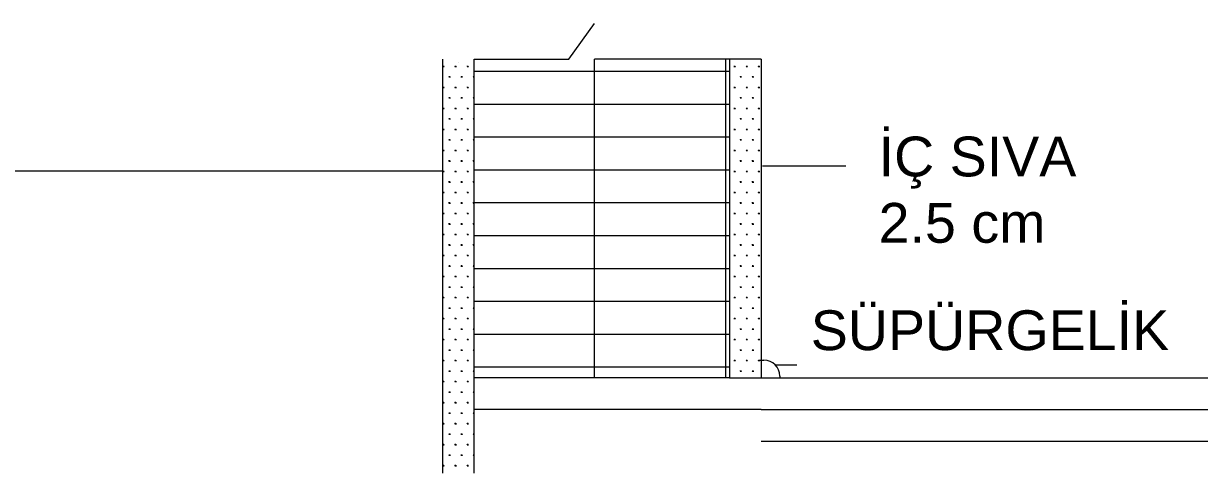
# Model space of a CAD drawing. Header units: millimetres. Extents: x 2100 to 32787, y 24082 to 35493.
# Drawn here: x 4611.4 to 4685.2, y 24214.6 to 24242.6 of the extents above; entities that cross this region are included whole.
import ezdxf

# ---------------------------------------------------------------- set-up
doc = ezdxf.new("R2010")
doc.units = ezdxf.units.MM
doc.layers.add('TARAMA', color=130, linetype='Continuous')
doc.layers.add('YAZI', color=20, linetype='Continuous')
doc.styles.add('Annotative', font='arial.ttf')

msp = doc.modelspace()

# ---------------------------------------------------------------- linework, layer by layer
at = {"lineweight": 5}
for p, q in [((4645.603, 24240.332), (4647.218, 24242.574)), ((4637.698, 24214.332), (4637.698, 24240.332)), ((4639.662, 24214.332), (4639.662, 24240.332)), ((4639.662, 24240.332), (4645.054, 24240.332)), ((4645.054, 24240.332), (4645.603, 24240.332)), ((4649.153, 24240.332), (4647.218, 24240.332)), ((4650.041, 24240.332), (4649.153, 24240.332)), ((4657.698, 24240.332), (4650.041, 24240.332)), ((4655.698, 24240.332), (4655.698, 24220.332)), ((4657.698, 24240.332), (4657.698, 24220.332)), ((4657.782, 24233.636), (4663.004, 24233.636)), ((4637.698, 24233.312), (4554.834, 24233.312)), ((4655.698, 24220.332), (4657.698, 24220.332))]:
    msp.add_line(p, q, dxfattribs=at)
at = {"layer": 'TARAMA', "color": 4, "linetype": 'Continuous', "lineweight": 5, "ltscale": 0.2, "transparency": 33554687}
for p, q in [((4647.218, 24220.332), (4647.218, 24240.332)), ((4655.473, 24220.332), (4655.473, 24240.332)), ((4637.698, 24239.879), (4637.788, 24239.879)), ((4637.717, 24239.879), (4637.702, 24239.905)), ((4637.729, 24239.879), (4637.729, 24239.917)), ((4637.741, 24239.879), (4637.741, 24239.927)), ((4637.753, 24239.879), (4637.753, 24239.917)), ((4637.764, 24239.879), (4637.78, 24239.906)), ((4638.455, 24239.879), (4638.55, 24239.879)), ((4638.479, 24239.879), (4638.464, 24239.905)), ((4638.491, 24239.879), (4638.491, 24239.917)), ((4638.503, 24239.879), (4638.503, 24239.927)), ((4638.515, 24239.879), (4638.515, 24239.917)), ((4638.526, 24239.879), (4638.542, 24239.906)), ((4638.699, 24240.135), (4638.699, 24240.135)), ((4639.217, 24239.879), (4639.312, 24239.879)), ((4639.241, 24239.879), (4639.226, 24239.905)), ((4639.253, 24239.879), (4639.253, 24239.917)), ((4639.265, 24239.879), (4639.265, 24239.927)), ((4639.277, 24239.879), (4639.277, 24239.917)), ((4639.288, 24239.879), (4639.304, 24239.906)), ((4639.662, 24239.579), (4655.698, 24239.579)), ((4655.981, 24239.879), (4656.076, 24239.879)), ((4656.005, 24239.879), (4655.99, 24239.905)), ((4656.017, 24239.879), (4656.017, 24239.917)), ((4656.029, 24239.879), (4656.029, 24239.927)), ((4656.041, 24239.879), (4656.041, 24239.917)), ((4656.052, 24239.879), (4656.068, 24239.906)), ((4656.743, 24239.879), (4656.838, 24239.879)), ((4656.767, 24239.879), (4656.752, 24239.905)), ((4656.779, 24239.879), (4656.779, 24239.917)), ((4656.791, 24239.879), (4656.791, 24239.927)), ((4656.803, 24239.879), (4656.803, 24239.917)), ((4656.814, 24239.879), (4656.83, 24239.906)), ((4657.505, 24239.879), (4657.6, 24239.879)), ((4657.529, 24239.879), (4657.514, 24239.905)), ((4657.541, 24239.879), (4657.541, 24239.917)), ((4657.553, 24239.879), (4657.553, 24239.927)), ((4657.565, 24239.879), (4657.565, 24239.917)), ((4657.576, 24239.879), (4657.592, 24239.906)), ((4638.074, 24239.219), (4638.169, 24239.219)), ((4638.098, 24239.219), (4638.083, 24239.246)), ((4638.11, 24239.219), (4638.11, 24239.257)), ((4638.122, 24239.219), (4638.122, 24239.267)), ((4638.134, 24239.219), (4638.134, 24239.257)), ((4638.145, 24239.219), (4638.161, 24239.246)), ((4638.836, 24239.219), (4638.931, 24239.219)), ((4638.86, 24239.219), (4638.845, 24239.246)), ((4638.872, 24239.219), (4638.872, 24239.257)), ((4638.884, 24239.219), (4638.884, 24239.267)), ((4638.896, 24239.219), (4638.896, 24239.257)), ((4638.907, 24239.219), (4638.923, 24239.246)), ((4639.598, 24239.219), (4639.662, 24239.219)), ((4639.622, 24239.219), (4639.607, 24239.246)), ((4639.634, 24239.219), (4639.634, 24239.257)), ((4639.646, 24239.219), (4639.646, 24239.267)), ((4639.658, 24239.219), (4639.658, 24239.257)), ((4656.362, 24239.219), (4656.457, 24239.219)), ((4656.386, 24239.219), (4656.371, 24239.246)), ((4656.398, 24239.219), (4656.398, 24239.257)), ((4656.41, 24239.219), (4656.41, 24239.267)), ((4656.422, 24239.219), (4656.422, 24239.257)), ((4656.433, 24239.219), (4656.449, 24239.246)), ((4657.124, 24239.219), (4657.219, 24239.219)), ((4657.148, 24239.219), (4657.133, 24239.246)), ((4657.16, 24239.219), (4657.16, 24239.257)), ((4657.172, 24239.219), (4657.172, 24239.267)), ((4657.184, 24239.219), (4657.184, 24239.257)), ((4657.195, 24239.219), (4657.211, 24239.246)), ((4637.698, 24238.559), (4637.788, 24238.559)), ((4637.717, 24238.559), (4637.702, 24238.586)), ((4637.729, 24238.559), (4637.729, 24238.597)), ((4637.741, 24238.559), (4637.741, 24238.607)), ((4637.753, 24238.559), (4637.753, 24238.597)), ((4637.764, 24238.559), (4637.78, 24238.586)), ((4638.122, 24237.899), (4638.122, 24237.947)), ((4638.455, 24238.559), (4638.55, 24238.559)), ((4638.479, 24238.559), (4638.464, 24238.586)), ((4638.491, 24238.559), (4638.491, 24238.597)), ((4638.503, 24238.559), (4638.503, 24238.607)), ((4638.515, 24238.559), (4638.515, 24238.597)), ((4638.526, 24238.559), (4638.542, 24238.586)), ((4638.884, 24237.899), (4638.884, 24237.947)), ((4639.217, 24238.559), (4639.312, 24238.559)), ((4639.241, 24238.559), (4639.226, 24238.586)), ((4639.253, 24238.559), (4639.253, 24238.597)), ((4639.265, 24238.559), (4639.265, 24238.607)), ((4639.277, 24238.559), (4639.277, 24238.597)), ((4639.288, 24238.559), (4639.304, 24238.586)), ((4639.646, 24237.899), (4639.646, 24237.947)), ((4655.981, 24238.559), (4656.076, 24238.559)), ((4656.005, 24238.559), (4655.99, 24238.586)), ((4656.017, 24238.559), (4656.017, 24238.597)), ((4656.029, 24238.559), (4656.029, 24238.607)), ((4656.041, 24238.559), (4656.041, 24238.597)), ((4656.052, 24238.559), (4656.068, 24238.586)), ((4656.41, 24237.899), (4656.41, 24237.947)), ((4656.743, 24238.559), (4656.838, 24238.559)), ((4656.767, 24238.559), (4656.752, 24238.586)), ((4656.779, 24238.559), (4656.779, 24238.597)), ((4656.791, 24238.559), (4656.791, 24238.607)), ((4656.803, 24238.559), (4656.803, 24238.597)), ((4656.814, 24238.559), (4656.83, 24238.586)), ((4657.172, 24237.899), (4657.172, 24237.947)), ((4657.505, 24238.559), (4657.6, 24238.559)), ((4657.529, 24238.559), (4657.514, 24238.586)), ((4657.541, 24238.559), (4657.541, 24238.597)), ((4657.553, 24238.559), (4657.553, 24238.607)), ((4657.565, 24238.559), (4657.565, 24238.597)), ((4657.576, 24238.559), (4657.592, 24238.586)), ((4637.698, 24237.239), (4637.788, 24237.239)), ((4637.717, 24237.239), (4637.702, 24237.266)), ((4637.729, 24237.239), (4637.729, 24237.278)), ((4637.741, 24237.239), (4637.741, 24237.287)), ((4637.753, 24237.239), (4637.753, 24237.278)), ((4637.764, 24237.239), (4637.78, 24237.266)), ((4638.074, 24237.899), (4638.169, 24237.899)), ((4638.098, 24237.899), (4638.083, 24237.926)), ((4638.11, 24237.899), (4638.11, 24237.937)), ((4638.134, 24237.899), (4638.134, 24237.937)), ((4638.145, 24237.899), (4638.161, 24237.926)), ((4638.455, 24237.239), (4638.55, 24237.239)), ((4638.479, 24237.239), (4638.464, 24237.266)), ((4638.491, 24237.239), (4638.491, 24237.278)), ((4638.503, 24237.239), (4638.503, 24237.287)), ((4638.515, 24237.239), (4638.515, 24237.278)), ((4638.526, 24237.239), (4638.542, 24237.266)), ((4638.836, 24237.899), (4638.931, 24237.899)), ((4638.86, 24237.899), (4638.845, 24237.926)), ((4638.872, 24237.899), (4638.872, 24237.937)), ((4638.896, 24237.899), (4638.896, 24237.937)), ((4638.907, 24237.899), (4638.923, 24237.926)), ((4639.217, 24237.239), (4639.312, 24237.239)), ((4639.241, 24237.239), (4639.226, 24237.266)), ((4639.253, 24237.239), (4639.253, 24237.278)), ((4639.265, 24237.239), (4639.265, 24237.287)), ((4639.277, 24237.239), (4639.277, 24237.278)), ((4639.288, 24237.239), (4639.304, 24237.266)), ((4639.598, 24237.899), (4639.662, 24237.899)), ((4639.622, 24237.899), (4639.607, 24237.926)), ((4639.634, 24237.899), (4639.634, 24237.937)), ((4639.658, 24237.899), (4639.658, 24237.937)), ((4639.662, 24237.515), (4655.698, 24237.515)), ((4655.981, 24237.239), (4656.076, 24237.239)), ((4656.005, 24237.239), (4655.99, 24237.266)), ((4656.017, 24237.239), (4656.017, 24237.278)), ((4656.029, 24237.239), (4656.029, 24237.287)), ((4656.041, 24237.239), (4656.041, 24237.278)), ((4656.052, 24237.239), (4656.068, 24237.266)), ((4656.362, 24237.899), (4656.457, 24237.899)), ((4656.386, 24237.899), (4656.371, 24237.926)), ((4656.398, 24237.899), (4656.398, 24237.937)), ((4656.422, 24237.899), (4656.422, 24237.937)), ((4656.433, 24237.899), (4656.449, 24237.926)), ((4656.743, 24237.239), (4656.838, 24237.239)), ((4656.767, 24237.239), (4656.752, 24237.266)), ((4656.779, 24237.239), (4656.779, 24237.278)), ((4656.791, 24237.239), (4656.791, 24237.287)), ((4656.803, 24237.239), (4656.803, 24237.278)), ((4656.814, 24237.239), (4656.83, 24237.266)), ((4657.124, 24237.899), (4657.219, 24237.899)), ((4657.148, 24237.899), (4657.133, 24237.926)), ((4657.16, 24237.899), (4657.16, 24237.937)), ((4657.184, 24237.899), (4657.184, 24237.937)), ((4657.195, 24237.899), (4657.211, 24237.926)), ((4657.505, 24237.239), (4657.6, 24237.239)), ((4657.529, 24237.239), (4657.514, 24237.266)), ((4657.541, 24237.239), (4657.541, 24237.278)), ((4657.553, 24237.239), (4657.553, 24237.287)), ((4657.565, 24237.239), (4657.565, 24237.278)), ((4657.576, 24237.239), (4657.592, 24237.266)), ((4638.074, 24236.58), (4638.169, 24236.58)), ((4638.098, 24236.58), (4638.083, 24236.606)), ((4638.11, 24236.58), (4638.11, 24236.618)), ((4638.122, 24236.58), (4638.122, 24236.627)), ((4638.134, 24236.58), (4638.134, 24236.618)), ((4638.145, 24236.58), (4638.161, 24236.606)), ((4638.836, 24236.58), (4638.931, 24236.58)), ((4638.86, 24236.58), (4638.845, 24236.606)), ((4638.872, 24236.58), (4638.872, 24236.618)), ((4638.884, 24236.58), (4638.884, 24236.627)), ((4638.896, 24236.58), (4638.896, 24236.618)), ((4638.907, 24236.58), (4638.923, 24236.606)), ((4639.598, 24236.58), (4639.662, 24236.58)), ((4639.622, 24236.58), (4639.607, 24236.606)), ((4639.634, 24236.58), (4639.634, 24236.618)), ((4639.646, 24236.58), (4639.646, 24236.627)), ((4639.658, 24236.58), (4639.658, 24236.618)), ((4656.362, 24236.58), (4656.457, 24236.58)), ((4656.386, 24236.58), (4656.371, 24236.606)), ((4656.398, 24236.58), (4656.398, 24236.618)), ((4656.41, 24236.58), (4656.41, 24236.627)), ((4656.422, 24236.58), (4656.422, 24236.618)), ((4656.433, 24236.58), (4656.449, 24236.606)), ((4657.124, 24236.58), (4657.219, 24236.58)), ((4657.148, 24236.58), (4657.133, 24236.606)), ((4657.16, 24236.58), (4657.16, 24236.618)), ((4657.172, 24236.58), (4657.172, 24236.627)), ((4657.184, 24236.58), (4657.184, 24236.618)), ((4657.195, 24236.58), (4657.211, 24236.606)), ((4637.698, 24235.92), (4637.788, 24235.92)), ((4637.717, 24235.92), (4637.702, 24235.946)), ((4637.729, 24235.92), (4637.729, 24235.958)), ((4637.741, 24235.92), (4637.741, 24235.967)), ((4637.753, 24235.92), (4637.753, 24235.958)), ((4637.764, 24235.92), (4637.78, 24235.946)), ((4638.455, 24235.92), (4638.55, 24235.92)), ((4638.479, 24235.92), (4638.464, 24235.946)), ((4638.491, 24235.92), (4638.491, 24235.958)), ((4638.503, 24235.92), (4638.503, 24235.967)), ((4638.515, 24235.92), (4638.515, 24235.958)), ((4638.526, 24235.92), (4638.542, 24235.946)), ((4639.217, 24235.92), (4639.312, 24235.92)), ((4639.241, 24235.92), (4639.226, 24235.946)), ((4639.253, 24235.92), (4639.253, 24235.958)), ((4639.265, 24235.92), (4639.265, 24235.967)), ((4639.277, 24235.92), (4639.277, 24235.958)), ((4639.288, 24235.92), (4639.304, 24235.946)), ((4655.981, 24235.92), (4656.076, 24235.92)), ((4656.005, 24235.92), (4655.99, 24235.946)), ((4656.017, 24235.92), (4656.017, 24235.958)), ((4656.029, 24235.92), (4656.029, 24235.967)), ((4656.041, 24235.92), (4656.041, 24235.958)), ((4656.052, 24235.92), (4656.068, 24235.946)), ((4656.743, 24235.92), (4656.838, 24235.92)), ((4656.767, 24235.92), (4656.752, 24235.946)), ((4656.779, 24235.92), (4656.779, 24235.958)), ((4656.791, 24235.92), (4656.791, 24235.967)), ((4656.803, 24235.92), (4656.803, 24235.958)), ((4656.814, 24235.92), (4656.83, 24235.946)), ((4657.505, 24235.92), (4657.6, 24235.92)), ((4657.529, 24235.92), (4657.514, 24235.946)), ((4657.541, 24235.92), (4657.541, 24235.958)), ((4657.553, 24235.92), (4657.553, 24235.967)), ((4657.565, 24235.92), (4657.565, 24235.958)), ((4657.576, 24235.92), (4657.592, 24235.946)), ((4638.074, 24235.26), (4638.169, 24235.26)), ((4638.098, 24235.26), (4638.083, 24235.286)), ((4638.11, 24235.26), (4638.11, 24235.298)), ((4638.122, 24235.26), (4638.122, 24235.307)), ((4638.134, 24235.26), (4638.134, 24235.298)), ((4638.145, 24235.26), (4638.161, 24235.286)), ((4638.836, 24235.26), (4638.931, 24235.26)), ((4638.86, 24235.26), (4638.845, 24235.286)), ((4638.872, 24235.26), (4638.872, 24235.298)), ((4638.884, 24235.26), (4638.884, 24235.307)), ((4638.896, 24235.26), (4638.896, 24235.298)), ((4638.907, 24235.26), (4638.923, 24235.286)), ((4639.598, 24235.26), (4639.662, 24235.26)), ((4639.622, 24235.26), (4639.607, 24235.286)), ((4639.634, 24235.26), (4639.634, 24235.298)), ((4639.646, 24235.26), (4639.646, 24235.307)), ((4639.658, 24235.26), (4639.658, 24235.298)), ((4639.662, 24235.452), (4655.698, 24235.452)), ((4656.362, 24235.26), (4656.457, 24235.26)), ((4656.386, 24235.26), (4656.371, 24235.286)), ((4656.398, 24235.26), (4656.398, 24235.298)), ((4656.41, 24235.26), (4656.41, 24235.307)), ((4656.422, 24235.26), (4656.422, 24235.298)), ((4656.433, 24235.26), (4656.449, 24235.286)), ((4657.124, 24235.26), (4657.219, 24235.26)), ((4657.148, 24235.26), (4657.133, 24235.286)), ((4657.16, 24235.26), (4657.16, 24235.298)), ((4657.172, 24235.26), (4657.172, 24235.307)), ((4657.184, 24235.26), (4657.184, 24235.298)), ((4657.195, 24235.26), (4657.211, 24235.286)), ((4637.698, 24234.6), (4637.788, 24234.6)), ((4637.717, 24234.6), (4637.702, 24234.626)), ((4637.729, 24234.6), (4637.729, 24234.638)), ((4637.741, 24234.6), (4637.741, 24234.647)), ((4637.753, 24234.6), (4637.753, 24234.638)), ((4637.764, 24234.6), (4637.78, 24234.626)), ((4638.455, 24234.6), (4638.55, 24234.6)), ((4638.479, 24234.6), (4638.464, 24234.626)), ((4638.491, 24234.6), (4638.491, 24234.638)), ((4638.503, 24234.6), (4638.503, 24234.647)), ((4638.515, 24234.6), (4638.515, 24234.638)), ((4638.526, 24234.6), (4638.542, 24234.626)), ((4639.217, 24234.6), (4639.312, 24234.6)), ((4639.241, 24234.6), (4639.226, 24234.626)), ((4639.253, 24234.6), (4639.253, 24234.638)), ((4639.265, 24234.6), (4639.265, 24234.647)), ((4639.277, 24234.6), (4639.277, 24234.638)), ((4639.288, 24234.6), (4639.304, 24234.626)), ((4655.981, 24234.6), (4656.076, 24234.6)), ((4656.005, 24234.6), (4655.99, 24234.626)), ((4656.017, 24234.6), (4656.017, 24234.638)), ((4656.029, 24234.6), (4656.029, 24234.647)), ((4656.041, 24234.6), (4656.041, 24234.638)), ((4656.052, 24234.6), (4656.068, 24234.626)), ((4656.743, 24234.6), (4656.838, 24234.6)), ((4656.767, 24234.6), (4656.752, 24234.626)), ((4656.779, 24234.6), (4656.779, 24234.638)), ((4656.791, 24234.6), (4656.791, 24234.647)), ((4656.803, 24234.6), (4656.803, 24234.638)), ((4656.814, 24234.6), (4656.83, 24234.626)), ((4657.505, 24234.6), (4657.6, 24234.6)), ((4657.529, 24234.6), (4657.514, 24234.626)), ((4657.541, 24234.6), (4657.541, 24234.638)), ((4657.553, 24234.6), (4657.553, 24234.647)), ((4657.565, 24234.6), (4657.565, 24234.638)), ((4657.576, 24234.6), (4657.592, 24234.626)), ((4638.074, 24233.94), (4638.169, 24233.94)), ((4638.098, 24233.94), (4638.083, 24233.966)), ((4638.11, 24233.94), (4638.11, 24233.978)), ((4638.122, 24233.94), (4638.122, 24233.987)), ((4638.134, 24233.94), (4638.134, 24233.978)), ((4638.145, 24233.94), (4638.161, 24233.966)), ((4638.836, 24233.94), (4638.931, 24233.94)), ((4638.86, 24233.94), (4638.845, 24233.966)), ((4638.872, 24233.94), (4638.872, 24233.978)), ((4638.884, 24233.94), (4638.884, 24233.987)), ((4638.896, 24233.94), (4638.896, 24233.978)), ((4638.907, 24233.94), (4638.923, 24233.966)), ((4639.598, 24233.94), (4639.662, 24233.94)), ((4639.622, 24233.94), (4639.607, 24233.966)), ((4639.634, 24233.94), (4639.634, 24233.978)), ((4639.646, 24233.94), (4639.646, 24233.987)), ((4639.658, 24233.94), (4639.658, 24233.978)), ((4656.362, 24233.94), (4656.457, 24233.94)), ((4656.386, 24233.94), (4656.371, 24233.966)), ((4656.398, 24233.94), (4656.398, 24233.978)), ((4656.41, 24233.94), (4656.41, 24233.987)), ((4656.422, 24233.94), (4656.422, 24233.978)), ((4656.433, 24233.94), (4656.449, 24233.966)), ((4657.124, 24233.94), (4657.219, 24233.94)), ((4657.148, 24233.94), (4657.133, 24233.966)), ((4657.16, 24233.94), (4657.16, 24233.978)), ((4657.172, 24233.94), (4657.172, 24233.987)), ((4657.184, 24233.94), (4657.184, 24233.978)), ((4657.195, 24233.94), (4657.211, 24233.966)), ((4637.698, 24233.28), (4637.788, 24233.28)), ((4637.717, 24233.28), (4637.702, 24233.306)), ((4637.729, 24233.28), (4637.729, 24233.318)), ((4637.741, 24233.28), (4637.741, 24233.328)), ((4637.753, 24233.28), (4637.753, 24233.318)), ((4637.764, 24233.28), (4637.78, 24233.306)), ((4638.455, 24233.28), (4638.55, 24233.28)), ((4638.479, 24233.28), (4638.464, 24233.306)), ((4638.491, 24233.28), (4638.491, 24233.318)), ((4638.503, 24233.28), (4638.503, 24233.328)), ((4638.515, 24233.28), (4638.515, 24233.318)), ((4638.526, 24233.28), (4638.542, 24233.306)), ((4639.217, 24233.28), (4639.312, 24233.28)), ((4639.241, 24233.28), (4639.226, 24233.306)), ((4639.253, 24233.28), (4639.253, 24233.318)), ((4639.265, 24233.28), (4639.265, 24233.328)), ((4639.277, 24233.28), (4639.277, 24233.318)), ((4639.288, 24233.28), (4639.304, 24233.306)), ((4639.662, 24233.388), (4655.698, 24233.388)), ((4655.981, 24233.28), (4656.076, 24233.28)), ((4656.005, 24233.28), (4655.99, 24233.306)), ((4656.017, 24233.28), (4656.017, 24233.318)), ((4656.029, 24233.28), (4656.029, 24233.328)), ((4656.041, 24233.28), (4656.041, 24233.318)), ((4656.052, 24233.28), (4656.068, 24233.306)), ((4656.743, 24233.28), (4656.838, 24233.28)), ((4656.767, 24233.28), (4656.752, 24233.306)), ((4656.779, 24233.28), (4656.779, 24233.318)), ((4656.791, 24233.28), (4656.791, 24233.328)), ((4656.803, 24233.28), (4656.803, 24233.318)), ((4656.814, 24233.28), (4656.83, 24233.306)), ((4657.505, 24233.28), (4657.6, 24233.28)), ((4657.529, 24233.28), (4657.514, 24233.306)), ((4657.541, 24233.28), (4657.541, 24233.318)), ((4657.553, 24233.28), (4657.553, 24233.328)), ((4657.565, 24233.28), (4657.565, 24233.318)), ((4657.576, 24233.28), (4657.592, 24233.306)), ((4638.074, 24232.62), (4638.169, 24232.62)), ((4638.098, 24232.62), (4638.083, 24232.646)), ((4638.11, 24232.62), (4638.11, 24232.658)), ((4638.122, 24232.62), (4638.122, 24232.668)), ((4638.134, 24232.62), (4638.134, 24232.658)), ((4638.145, 24232.62), (4638.161, 24232.646)), ((4638.836, 24232.62), (4638.931, 24232.62)), ((4638.86, 24232.62), (4638.845, 24232.646)), ((4638.872, 24232.62), (4638.872, 24232.658)), ((4638.884, 24232.62), (4638.884, 24232.668)), ((4638.896, 24232.62), (4638.896, 24232.658)), ((4638.907, 24232.62), (4638.923, 24232.646)), ((4639.598, 24232.62), (4639.662, 24232.62)), ((4639.622, 24232.62), (4639.607, 24232.646)), ((4639.634, 24232.62), (4639.634, 24232.658)), ((4639.646, 24232.62), (4639.646, 24232.668)), ((4639.658, 24232.62), (4639.658, 24232.658)), ((4656.362, 24232.62), (4656.457, 24232.62)), ((4656.386, 24232.62), (4656.371, 24232.646)), ((4656.398, 24232.62), (4656.398, 24232.658)), ((4656.41, 24232.62), (4656.41, 24232.668)), ((4656.422, 24232.62), (4656.422, 24232.658)), ((4656.433, 24232.62), (4656.449, 24232.646)), ((4657.124, 24232.62), (4657.219, 24232.62)), ((4657.148, 24232.62), (4657.133, 24232.646)), ((4657.16, 24232.62), (4657.16, 24232.658)), ((4657.172, 24232.62), (4657.172, 24232.668)), ((4657.184, 24232.62), (4657.184, 24232.658)), ((4657.195, 24232.62), (4657.211, 24232.646)), ((4637.698, 24231.96), (4637.788, 24231.96)), ((4637.717, 24231.96), (4637.702, 24231.987)), ((4637.729, 24231.96), (4637.729, 24231.998)), ((4637.741, 24231.96), (4637.741, 24232.008)), ((4637.753, 24231.96), (4637.753, 24231.998)), ((4637.764, 24231.96), (4637.78, 24231.987)), ((4638.074, 24231.3), (4638.169, 24231.3)), ((4638.098, 24231.3), (4638.083, 24231.327)), ((4638.11, 24231.3), (4638.11, 24231.338)), ((4638.122, 24231.3), (4638.122, 24231.348)), ((4638.134, 24231.3), (4638.134, 24231.338)), ((4638.145, 24231.3), (4638.161, 24231.327)), ((4638.455, 24231.96), (4638.55, 24231.96)), ((4638.479, 24231.96), (4638.464, 24231.987)), ((4638.491, 24231.96), (4638.491, 24231.998)), ((4638.503, 24231.96), (4638.503, 24232.008)), ((4638.515, 24231.96), (4638.515, 24231.998)), ((4638.526, 24231.96), (4638.542, 24231.987)), ((4638.836, 24231.3), (4638.931, 24231.3)), ((4638.86, 24231.3), (4638.845, 24231.327)), ((4638.872, 24231.3), (4638.872, 24231.338)), ((4638.884, 24231.3), (4638.884, 24231.348)), ((4638.896, 24231.3), (4638.896, 24231.338)), ((4638.907, 24231.3), (4638.923, 24231.327)), ((4639.217, 24231.96), (4639.312, 24231.96)), ((4639.241, 24231.96), (4639.226, 24231.987)), ((4639.253, 24231.96), (4639.253, 24231.998)), ((4639.265, 24231.96), (4639.265, 24232.008)), ((4639.277, 24231.96), (4639.277, 24231.998)), ((4639.288, 24231.96), (4639.304, 24231.987)), ((4639.598, 24231.3), (4639.662, 24231.3)), ((4639.622, 24231.3), (4639.607, 24231.327)), ((4639.634, 24231.3), (4639.634, 24231.338)), ((4639.646, 24231.3), (4639.646, 24231.348)), ((4639.658, 24231.3), (4639.658, 24231.338)), ((4639.662, 24231.324), (4655.698, 24231.324)), ((4655.981, 24231.96), (4656.076, 24231.96)), ((4656.005, 24231.96), (4655.99, 24231.987)), ((4656.017, 24231.96), (4656.017, 24231.998)), ((4656.029, 24231.96), (4656.029, 24232.008)), ((4656.041, 24231.96), (4656.041, 24231.998)), ((4656.052, 24231.96), (4656.068, 24231.987)), ((4656.362, 24231.3), (4656.457, 24231.3)), ((4656.386, 24231.3), (4656.371, 24231.327)), ((4656.398, 24231.3), (4656.398, 24231.338)), ((4656.41, 24231.3), (4656.41, 24231.348)), ((4656.422, 24231.3), (4656.422, 24231.338)), ((4656.433, 24231.3), (4656.449, 24231.327)), ((4656.743, 24231.96), (4656.838, 24231.96)), ((4656.767, 24231.96), (4656.752, 24231.987)), ((4656.779, 24231.96), (4656.779, 24231.998)), ((4656.791, 24231.96), (4656.791, 24232.008)), ((4656.803, 24231.96), (4656.803, 24231.998)), ((4656.814, 24231.96), (4656.83, 24231.987)), ((4657.124, 24231.3), (4657.219, 24231.3)), ((4657.148, 24231.3), (4657.133, 24231.327)), ((4657.16, 24231.3), (4657.16, 24231.338)), ((4657.172, 24231.3), (4657.172, 24231.348)), ((4657.184, 24231.3), (4657.184, 24231.338)), ((4657.195, 24231.3), (4657.211, 24231.327)), ((4657.505, 24231.96), (4657.6, 24231.96)), ((4657.529, 24231.96), (4657.514, 24231.987)), ((4657.541, 24231.96), (4657.541, 24231.998)), ((4657.553, 24231.96), (4657.553, 24232.008)), ((4657.565, 24231.96), (4657.565, 24231.998)), ((4657.576, 24231.96), (4657.592, 24231.987)), ((4637.698, 24230.64), (4637.788, 24230.64)), ((4637.717, 24230.64), (4637.702, 24230.667)), ((4637.729, 24230.64), (4637.729, 24230.678)), ((4637.741, 24230.64), (4637.741, 24230.688)), ((4637.753, 24230.64), (4637.753, 24230.678)), ((4637.764, 24230.64), (4637.78, 24230.667)), ((4638.455, 24230.64), (4638.55, 24230.64)), ((4638.479, 24230.64), (4638.464, 24230.667)), ((4638.491, 24230.64), (4638.491, 24230.678)), ((4638.503, 24230.64), (4638.503, 24230.688)), ((4638.515, 24230.64), (4638.515, 24230.678)), ((4638.526, 24230.64), (4638.542, 24230.667)), ((4639.217, 24230.64), (4639.312, 24230.64)), ((4639.241, 24230.64), (4639.226, 24230.667)), ((4639.253, 24230.64), (4639.253, 24230.678)), ((4639.265, 24230.64), (4639.265, 24230.688)), ((4639.277, 24230.64), (4639.277, 24230.678)), ((4639.288, 24230.64), (4639.304, 24230.667)), ((4655.981, 24230.64), (4656.076, 24230.64)), ((4656.005, 24230.64), (4655.99, 24230.667)), ((4656.017, 24230.64), (4656.017, 24230.678)), ((4656.029, 24230.64), (4656.029, 24230.688)), ((4656.041, 24230.64), (4656.041, 24230.678)), ((4656.052, 24230.64), (4656.068, 24230.667)), ((4656.743, 24230.64), (4656.838, 24230.64)), ((4656.767, 24230.64), (4656.752, 24230.667)), ((4656.779, 24230.64), (4656.779, 24230.678)), ((4656.791, 24230.64), (4656.791, 24230.688)), ((4656.803, 24230.64), (4656.803, 24230.678)), ((4656.814, 24230.64), (4656.83, 24230.667)), ((4657.505, 24230.64), (4657.6, 24230.64)), ((4657.529, 24230.64), (4657.514, 24230.667)), ((4657.541, 24230.64), (4657.541, 24230.678)), ((4657.553, 24230.64), (4657.553, 24230.688)), ((4657.565, 24230.64), (4657.565, 24230.678)), ((4657.576, 24230.64), (4657.592, 24230.667)), ((4638.074, 24229.98), (4638.169, 24229.98)), ((4638.098, 24229.98), (4638.083, 24230.007)), ((4638.11, 24229.98), (4638.11, 24230.018)), ((4638.122, 24229.98), (4638.122, 24230.028)), ((4638.134, 24229.98), (4638.134, 24230.018)), ((4638.145, 24229.98), (4638.161, 24230.007)), ((4638.836, 24229.98), (4638.931, 24229.98)), ((4638.86, 24229.98), (4638.845, 24230.007)), ((4638.872, 24229.98), (4638.872, 24230.018)), ((4638.884, 24229.98), (4638.884, 24230.028)), ((4638.896, 24229.98), (4638.896, 24230.018)), ((4638.907, 24229.98), (4638.923, 24230.007)), ((4639.598, 24229.98), (4639.662, 24229.98)), ((4639.622, 24229.98), (4639.607, 24230.007)), ((4639.634, 24229.98), (4639.634, 24230.018)), ((4639.646, 24229.98), (4639.646, 24230.028)), ((4639.658, 24229.98), (4639.658, 24230.018)), ((4656.362, 24229.98), (4656.457, 24229.98)), ((4656.386, 24229.98), (4656.371, 24230.007)), ((4656.398, 24229.98), (4656.398, 24230.018)), ((4656.41, 24229.98), (4656.41, 24230.028)), ((4656.422, 24229.98), (4656.422, 24230.018)), ((4656.433, 24229.98), (4656.449, 24230.007)), ((4657.124, 24229.98), (4657.219, 24229.98)), ((4657.148, 24229.98), (4657.133, 24230.007)), ((4657.16, 24229.98), (4657.16, 24230.018)), ((4657.172, 24229.98), (4657.172, 24230.028)), ((4657.184, 24229.98), (4657.184, 24230.018)), ((4657.195, 24229.98), (4657.211, 24230.007)), ((4637.698, 24229.32), (4637.788, 24229.32)), ((4637.717, 24229.32), (4637.702, 24229.347)), ((4637.729, 24229.32), (4637.729, 24229.359)), ((4637.741, 24229.32), (4637.741, 24229.368)), ((4637.753, 24229.32), (4637.753, 24229.359)), ((4637.764, 24229.321), (4637.78, 24229.347)), ((4638.455, 24229.32), (4638.55, 24229.32)), ((4638.479, 24229.32), (4638.464, 24229.347)), ((4638.491, 24229.32), (4638.491, 24229.359)), ((4638.503, 24229.32), (4638.503, 24229.368)), ((4638.515, 24229.32), (4638.515, 24229.359)), ((4638.526, 24229.321), (4638.542, 24229.347)), ((4639.217, 24229.32), (4639.312, 24229.32)), ((4639.241, 24229.32), (4639.226, 24229.347)), ((4639.253, 24229.32), (4639.253, 24229.359)), ((4639.265, 24229.32), (4639.265, 24229.368)), ((4639.277, 24229.32), (4639.277, 24229.359)), ((4639.288, 24229.321), (4639.304, 24229.347)), ((4639.662, 24229.26), (4655.698, 24229.26)), ((4655.981, 24229.32), (4656.076, 24229.32)), ((4656.005, 24229.32), (4655.99, 24229.347)), ((4656.017, 24229.32), (4656.017, 24229.359)), ((4656.029, 24229.32), (4656.029, 24229.368)), ((4656.041, 24229.32), (4656.041, 24229.359)), ((4656.052, 24229.321), (4656.068, 24229.347)), ((4656.743, 24229.32), (4656.838, 24229.32)), ((4656.767, 24229.32), (4656.752, 24229.347)), ((4656.779, 24229.32), (4656.779, 24229.359)), ((4656.791, 24229.32), (4656.791, 24229.368)), ((4656.803, 24229.32), (4656.803, 24229.359)), ((4656.814, 24229.321), (4656.83, 24229.347)), ((4657.505, 24229.32), (4657.6, 24229.32)), ((4657.529, 24229.32), (4657.514, 24229.347)), ((4657.541, 24229.32), (4657.541, 24229.359)), ((4657.553, 24229.32), (4657.553, 24229.368)), ((4657.565, 24229.32), (4657.565, 24229.359)), ((4657.576, 24229.321), (4657.592, 24229.347)), ((4638.074, 24228.661), (4638.169, 24228.661)), ((4638.098, 24228.661), (4638.083, 24228.687)), ((4638.11, 24228.661), (4638.11, 24228.699)), ((4638.122, 24228.661), (4638.122, 24228.708)), ((4638.134, 24228.661), (4638.134, 24228.699)), ((4638.145, 24228.661), (4638.161, 24228.687)), ((4638.836, 24228.661), (4638.931, 24228.661)), ((4638.86, 24228.661), (4638.845, 24228.687)), ((4638.872, 24228.661), (4638.872, 24228.699)), ((4638.884, 24228.661), (4638.884, 24228.708)), ((4638.896, 24228.661), (4638.896, 24228.699)), ((4638.907, 24228.661), (4638.923, 24228.687)), ((4639.598, 24228.661), (4639.662, 24228.661)), ((4639.622, 24228.661), (4639.607, 24228.687)), ((4639.634, 24228.661), (4639.634, 24228.699)), ((4639.646, 24228.661), (4639.646, 24228.708)), ((4639.658, 24228.661), (4639.658, 24228.699)), ((4656.362, 24228.661), (4656.457, 24228.661)), ((4656.386, 24228.661), (4656.371, 24228.687)), ((4656.398, 24228.661), (4656.398, 24228.699)), ((4656.41, 24228.661), (4656.41, 24228.708)), ((4656.422, 24228.661), (4656.422, 24228.699)), ((4656.433, 24228.661), (4656.449, 24228.687)), ((4657.124, 24228.661), (4657.219, 24228.661)), ((4657.148, 24228.661), (4657.133, 24228.687)), ((4657.16, 24228.661), (4657.16, 24228.699)), ((4657.172, 24228.661), (4657.172, 24228.708)), ((4657.184, 24228.661), (4657.184, 24228.699)), ((4657.195, 24228.661), (4657.211, 24228.687)), ((4637.698, 24228.001), (4637.788, 24228.001)), ((4637.717, 24228.001), (4637.702, 24228.027)), ((4637.729, 24228.001), (4637.729, 24228.039)), ((4637.741, 24228.001), (4637.741, 24228.048)), ((4637.753, 24228.001), (4637.753, 24228.039)), ((4637.764, 24228.001), (4637.78, 24228.027)), ((4638.455, 24228.001), (4638.55, 24228.001)), ((4638.479, 24228.001), (4638.464, 24228.027)), ((4638.491, 24228.001), (4638.491, 24228.039)), ((4638.503, 24228.001), (4638.503, 24228.048)), ((4638.515, 24228.001), (4638.515, 24228.039)), ((4638.526, 24228.001), (4638.542, 24228.027)), ((4639.217, 24228.001), (4639.312, 24228.001)), ((4639.241, 24228.001), (4639.226, 24228.027)), ((4639.253, 24228.001), (4639.253, 24228.039)), ((4639.265, 24228.001), (4639.265, 24228.048)), ((4639.277, 24228.001), (4639.277, 24228.039)), ((4639.288, 24228.001), (4639.304, 24228.027)), ((4655.981, 24228.001), (4656.076, 24228.001)), ((4656.005, 24228.001), (4655.99, 24228.027)), ((4656.017, 24228.001), (4656.017, 24228.039)), ((4656.029, 24228.001), (4656.029, 24228.048)), ((4656.041, 24228.001), (4656.041, 24228.039)), ((4656.052, 24228.001), (4656.068, 24228.027)), ((4656.743, 24228.001), (4656.838, 24228.001)), ((4656.767, 24228.001), (4656.752, 24228.027)), ((4656.779, 24228.001), (4656.779, 24228.039)), ((4656.791, 24228.001), (4656.791, 24228.048)), ((4656.803, 24228.001), (4656.803, 24228.039)), ((4656.814, 24228.001), (4656.83, 24228.027)), ((4657.505, 24228.001), (4657.6, 24228.001)), ((4657.529, 24228.001), (4657.514, 24228.027)), ((4657.541, 24228.001), (4657.541, 24228.039)), ((4657.553, 24228.001), (4657.553, 24228.048)), ((4657.565, 24228.001), (4657.565, 24228.039)), ((4657.576, 24228.001), (4657.592, 24228.027)), ((4638.074, 24227.341), (4638.169, 24227.341)), ((4638.098, 24227.341), (4638.083, 24227.367)), ((4638.11, 24227.341), (4638.11, 24227.379)), ((4638.122, 24227.341), (4638.122, 24227.388)), ((4638.134, 24227.341), (4638.134, 24227.379)), ((4638.145, 24227.341), (4638.161, 24227.367)), ((4638.836, 24227.341), (4638.931, 24227.341)), ((4638.86, 24227.341), (4638.845, 24227.367)), ((4638.872, 24227.341), (4638.872, 24227.379)), ((4638.884, 24227.341), (4638.884, 24227.388)), ((4638.896, 24227.341), (4638.896, 24227.379)), ((4638.907, 24227.341), (4638.923, 24227.367)), ((4639.598, 24227.341), (4639.662, 24227.341)), ((4639.622, 24227.341), (4639.607, 24227.367)), ((4639.634, 24227.341), (4639.634, 24227.379)), ((4639.646, 24227.341), (4639.646, 24227.388)), ((4639.658, 24227.341), (4639.658, 24227.379)), ((4639.662, 24227.197), (4655.698, 24227.197)), ((4656.362, 24227.341), (4656.457, 24227.341)), ((4656.386, 24227.341), (4656.371, 24227.367)), ((4656.398, 24227.341), (4656.398, 24227.379)), ((4656.41, 24227.341), (4656.41, 24227.388)), ((4656.422, 24227.341), (4656.422, 24227.379)), ((4656.433, 24227.341), (4656.449, 24227.367)), ((4657.124, 24227.341), (4657.219, 24227.341)), ((4657.148, 24227.341), (4657.133, 24227.367)), ((4657.16, 24227.341), (4657.16, 24227.379)), ((4657.172, 24227.341), (4657.172, 24227.388)), ((4657.184, 24227.341), (4657.184, 24227.379)), ((4657.195, 24227.341), (4657.211, 24227.367)), ((4637.698, 24226.681), (4637.788, 24226.681)), ((4637.717, 24226.681), (4637.702, 24226.707)), ((4637.729, 24226.681), (4637.729, 24226.719)), ((4637.741, 24226.681), (4637.741, 24226.728)), ((4637.753, 24226.681), (4637.753, 24226.719)), ((4637.764, 24226.681), (4637.78, 24226.707)), ((4638.455, 24226.681), (4638.55, 24226.681)), ((4638.479, 24226.681), (4638.464, 24226.707)), ((4638.491, 24226.681), (4638.491, 24226.719)), ((4638.503, 24226.681), (4638.503, 24226.728)), ((4638.515, 24226.681), (4638.515, 24226.719)), ((4638.526, 24226.681), (4638.542, 24226.707)), ((4639.217, 24226.681), (4639.312, 24226.681)), ((4639.241, 24226.681), (4639.226, 24226.707)), ((4639.253, 24226.681), (4639.253, 24226.719)), ((4639.265, 24226.681), (4639.265, 24226.728)), ((4639.277, 24226.681), (4639.277, 24226.719)), ((4639.288, 24226.681), (4639.304, 24226.707)), ((4655.981, 24226.681), (4656.076, 24226.681)), ((4656.005, 24226.681), (4655.99, 24226.707)), ((4656.017, 24226.681), (4656.017, 24226.719)), ((4656.029, 24226.681), (4656.029, 24226.728)), ((4656.041, 24226.681), (4656.041, 24226.719)), ((4656.052, 24226.681), (4656.068, 24226.707)), ((4656.743, 24226.681), (4656.838, 24226.681)), ((4656.767, 24226.681), (4656.752, 24226.707)), ((4656.779, 24226.681), (4656.779, 24226.719)), ((4656.791, 24226.681), (4656.791, 24226.728)), ((4656.803, 24226.681), (4656.803, 24226.719)), ((4656.814, 24226.681), (4656.83, 24226.707)), ((4657.505, 24226.681), (4657.6, 24226.681)), ((4657.529, 24226.681), (4657.514, 24226.707)), ((4657.541, 24226.681), (4657.541, 24226.719)), ((4657.553, 24226.681), (4657.553, 24226.728)), ((4657.565, 24226.681), (4657.565, 24226.719)), ((4657.576, 24226.681), (4657.592, 24226.707)), ((4637.729, 24225.361), (4637.729, 24225.399)), ((4637.741, 24225.361), (4637.741, 24225.409)), ((4637.753, 24225.361), (4637.753, 24225.399)), ((4638.074, 24226.021), (4638.169, 24226.021)), ((4638.098, 24226.021), (4638.083, 24226.047)), ((4638.11, 24226.021), (4638.11, 24226.059)), ((4638.122, 24226.021), (4638.122, 24226.069)), ((4638.134, 24226.021), (4638.134, 24226.059)), ((4638.145, 24226.021), (4638.161, 24226.047)), ((4638.491, 24225.361), (4638.491, 24225.399)), ((4638.503, 24225.361), (4638.503, 24225.409)), ((4638.515, 24225.361), (4638.515, 24225.399)), ((4638.836, 24226.021), (4638.931, 24226.021)), ((4638.86, 24226.021), (4638.845, 24226.047)), ((4638.872, 24226.021), (4638.872, 24226.059)), ((4638.884, 24226.021), (4638.884, 24226.069)), ((4638.896, 24226.021), (4638.896, 24226.059)), ((4638.907, 24226.021), (4638.923, 24226.047)), ((4639.253, 24225.361), (4639.253, 24225.399)), ((4639.265, 24225.361), (4639.265, 24225.409)), ((4639.277, 24225.361), (4639.277, 24225.399)), ((4639.598, 24226.021), (4639.662, 24226.021)), ((4639.622, 24226.021), (4639.607, 24226.047)), ((4639.634, 24226.021), (4639.634, 24226.059)), ((4639.646, 24226.021), (4639.646, 24226.069)), ((4639.658, 24226.021), (4639.658, 24226.059)), ((4656.017, 24225.361), (4656.017, 24225.399)), ((4656.029, 24225.361), (4656.029, 24225.409)), ((4656.041, 24225.361), (4656.041, 24225.399)), ((4656.362, 24226.021), (4656.457, 24226.021)), ((4656.386, 24226.021), (4656.371, 24226.047)), ((4656.398, 24226.021), (4656.398, 24226.059)), ((4656.41, 24226.021), (4656.41, 24226.069)), ((4656.422, 24226.021), (4656.422, 24226.059)), ((4656.433, 24226.021), (4656.449, 24226.047)), ((4656.779, 24225.361), (4656.779, 24225.399)), ((4656.791, 24225.361), (4656.791, 24225.409)), ((4656.803, 24225.361), (4656.803, 24225.399)), ((4657.124, 24226.021), (4657.219, 24226.021)), ((4657.148, 24226.021), (4657.133, 24226.047)), ((4657.16, 24226.021), (4657.16, 24226.059)), ((4657.172, 24226.021), (4657.172, 24226.069)), ((4657.184, 24226.021), (4657.184, 24226.059)), ((4657.195, 24226.021), (4657.211, 24226.047)), ((4657.541, 24225.361), (4657.541, 24225.399)), ((4657.553, 24225.361), (4657.553, 24225.409)), ((4657.565, 24225.361), (4657.565, 24225.399)), ((4637.698, 24225.361), (4637.788, 24225.361)), ((4637.717, 24225.361), (4637.702, 24225.387)), ((4637.764, 24225.361), (4637.78, 24225.387)), ((4638.074, 24224.701), (4638.169, 24224.701)), ((4638.098, 24224.701), (4638.083, 24224.728)), ((4638.11, 24224.701), (4638.11, 24224.739)), ((4638.122, 24224.701), (4638.122, 24224.749)), ((4638.134, 24224.701), (4638.134, 24224.739)), ((4638.145, 24224.701), (4638.161, 24224.728)), ((4638.455, 24225.361), (4638.55, 24225.361)), ((4638.479, 24225.361), (4638.464, 24225.387)), ((4638.526, 24225.361), (4638.542, 24225.387)), ((4638.836, 24224.701), (4638.931, 24224.701)), ((4638.86, 24224.701), (4638.845, 24224.728)), ((4638.872, 24224.701), (4638.872, 24224.739)), ((4638.884, 24224.701), (4638.884, 24224.749)), ((4638.896, 24224.701), (4638.896, 24224.739)), ((4638.907, 24224.701), (4638.923, 24224.728)), ((4639.217, 24225.361), (4639.312, 24225.361)), ((4639.241, 24225.361), (4639.226, 24225.387)), ((4639.288, 24225.361), (4639.304, 24225.387)), ((4639.598, 24224.701), (4639.662, 24224.701)), ((4639.622, 24224.701), (4639.607, 24224.728)), ((4639.634, 24224.701), (4639.634, 24224.739)), ((4639.646, 24224.701), (4639.646, 24224.749)), ((4639.658, 24224.701), (4639.658, 24224.739)), ((4639.662, 24225.133), (4655.698, 24225.133)), ((4655.981, 24225.361), (4656.076, 24225.361)), ((4656.005, 24225.361), (4655.99, 24225.387)), ((4656.052, 24225.361), (4656.068, 24225.387)), ((4656.362, 24224.701), (4656.457, 24224.701)), ((4656.386, 24224.701), (4656.371, 24224.728)), ((4656.398, 24224.701), (4656.398, 24224.739)), ((4656.41, 24224.701), (4656.41, 24224.749)), ((4656.422, 24224.701), (4656.422, 24224.739)), ((4656.433, 24224.701), (4656.449, 24224.728)), ((4656.743, 24225.361), (4656.838, 24225.361)), ((4656.767, 24225.361), (4656.752, 24225.387)), ((4656.814, 24225.361), (4656.83, 24225.387)), ((4657.124, 24224.701), (4657.219, 24224.701)), ((4657.148, 24224.701), (4657.133, 24224.728)), ((4657.16, 24224.701), (4657.16, 24224.739)), ((4657.172, 24224.701), (4657.172, 24224.749)), ((4657.184, 24224.701), (4657.184, 24224.739)), ((4657.195, 24224.701), (4657.211, 24224.728)), ((4657.505, 24225.361), (4657.6, 24225.361)), ((4657.529, 24225.361), (4657.514, 24225.387)), ((4657.576, 24225.361), (4657.592, 24225.387)), ((4637.698, 24224.041), (4637.788, 24224.041)), ((4637.717, 24224.041), (4637.702, 24224.068)), ((4637.729, 24224.041), (4637.729, 24224.079)), ((4637.741, 24224.041), (4637.741, 24224.089)), ((4637.753, 24224.041), (4637.753, 24224.079)), ((4637.764, 24224.041), (4637.78, 24224.068)), ((4638.455, 24224.041), (4638.55, 24224.041)), ((4638.479, 24224.041), (4638.464, 24224.068)), ((4638.491, 24224.041), (4638.491, 24224.079)), ((4638.503, 24224.041), (4638.503, 24224.089)), ((4638.515, 24224.041), (4638.515, 24224.079)), ((4638.526, 24224.041), (4638.542, 24224.068)), ((4639.217, 24224.041), (4639.312, 24224.041)), ((4639.241, 24224.041), (4639.226, 24224.068)), ((4639.253, 24224.041), (4639.253, 24224.079)), ((4639.265, 24224.041), (4639.265, 24224.089)), ((4639.277, 24224.041), (4639.277, 24224.079)), ((4639.288, 24224.041), (4639.304, 24224.068)), ((4655.981, 24224.041), (4656.076, 24224.041)), ((4656.005, 24224.041), (4655.99, 24224.068)), ((4656.017, 24224.041), (4656.017, 24224.079)), ((4656.029, 24224.041), (4656.029, 24224.089)), ((4656.041, 24224.041), (4656.041, 24224.079)), ((4656.052, 24224.041), (4656.068, 24224.068)), ((4656.743, 24224.041), (4656.838, 24224.041)), ((4656.767, 24224.041), (4656.752, 24224.068)), ((4656.779, 24224.041), (4656.779, 24224.079)), ((4656.791, 24224.041), (4656.791, 24224.089)), ((4656.803, 24224.041), (4656.803, 24224.079)), ((4656.814, 24224.041), (4656.83, 24224.068)), ((4657.505, 24224.041), (4657.6, 24224.041)), ((4657.529, 24224.041), (4657.514, 24224.068)), ((4657.541, 24224.041), (4657.541, 24224.079)), ((4657.553, 24224.041), (4657.553, 24224.089)), ((4657.565, 24224.041), (4657.565, 24224.079)), ((4657.576, 24224.041), (4657.592, 24224.068)), ((4638.074, 24223.381), (4638.169, 24223.381)), ((4638.098, 24223.381), (4638.083, 24223.408)), ((4638.11, 24223.381), (4638.11, 24223.419)), ((4638.122, 24223.381), (4638.122, 24223.429)), ((4638.134, 24223.381), (4638.134, 24223.419)), ((4638.145, 24223.381), (4638.161, 24223.408)), ((4638.836, 24223.381), (4638.931, 24223.381)), ((4638.86, 24223.381), (4638.845, 24223.408)), ((4638.872, 24223.381), (4638.872, 24223.419)), ((4638.884, 24223.381), (4638.884, 24223.429)), ((4638.896, 24223.381), (4638.896, 24223.419)), ((4638.907, 24223.381), (4638.923, 24223.408)), ((4639.598, 24223.381), (4639.662, 24223.381)), ((4639.622, 24223.381), (4639.607, 24223.408)), ((4639.634, 24223.381), (4639.634, 24223.419)), ((4639.646, 24223.381), (4639.646, 24223.429)), ((4639.658, 24223.381), (4639.658, 24223.419)), ((4656.362, 24223.381), (4656.457, 24223.381)), ((4656.386, 24223.381), (4656.371, 24223.408)), ((4656.398, 24223.381), (4656.398, 24223.419)), ((4656.41, 24223.381), (4656.41, 24223.429)), ((4656.422, 24223.381), (4656.422, 24223.419)), ((4656.433, 24223.381), (4656.449, 24223.408)), ((4657.124, 24223.381), (4657.219, 24223.381)), ((4657.148, 24223.381), (4657.133, 24223.408)), ((4657.16, 24223.381), (4657.16, 24223.419)), ((4657.172, 24223.381), (4657.172, 24223.429)), ((4657.184, 24223.381), (4657.184, 24223.419)), ((4657.195, 24223.381), (4657.211, 24223.408)), ((4637.698, 24222.721), (4637.788, 24222.721)), ((4637.717, 24222.721), (4637.702, 24222.748)), ((4637.729, 24222.721), (4637.729, 24222.759)), ((4637.741, 24222.721), (4637.741, 24222.769)), ((4637.753, 24222.721), (4637.753, 24222.759)), ((4637.764, 24222.721), (4637.78, 24222.748)), ((4638.455, 24222.721), (4638.55, 24222.721)), ((4638.479, 24222.721), (4638.464, 24222.748)), ((4638.491, 24222.721), (4638.491, 24222.759)), ((4638.503, 24222.721), (4638.503, 24222.769)), ((4638.515, 24222.721), (4638.515, 24222.759)), ((4638.526, 24222.721), (4638.542, 24222.748)), ((4639.217, 24222.721), (4639.312, 24222.721)), ((4639.241, 24222.721), (4639.226, 24222.748)), ((4639.253, 24222.721), (4639.253, 24222.759)), ((4639.265, 24222.721), (4639.265, 24222.769)), ((4639.277, 24222.721), (4639.277, 24222.759)), ((4639.288, 24222.721), (4639.304, 24222.748)), ((4639.662, 24223.069), (4655.698, 24223.069)), ((4655.981, 24222.721), (4656.076, 24222.721)), ((4656.005, 24222.721), (4655.99, 24222.748)), ((4656.017, 24222.721), (4656.017, 24222.759)), ((4656.029, 24222.721), (4656.029, 24222.769)), ((4656.041, 24222.721), (4656.041, 24222.759)), ((4656.052, 24222.721), (4656.068, 24222.748)), ((4656.743, 24222.721), (4656.838, 24222.721)), ((4656.767, 24222.721), (4656.752, 24222.748)), ((4656.779, 24222.721), (4656.779, 24222.759)), ((4656.791, 24222.721), (4656.791, 24222.769)), ((4656.803, 24222.721), (4656.803, 24222.759)), ((4656.814, 24222.721), (4656.83, 24222.748)), ((4657.505, 24222.721), (4657.6, 24222.721)), ((4657.529, 24222.721), (4657.514, 24222.748)), ((4657.541, 24222.721), (4657.541, 24222.759)), ((4657.553, 24222.721), (4657.553, 24222.769)), ((4657.565, 24222.721), (4657.565, 24222.759)), ((4657.576, 24222.721), (4657.592, 24222.748)), ((4638.074, 24222.061), (4638.169, 24222.061)), ((4638.098, 24222.061), (4638.083, 24222.088)), ((4638.11, 24222.061), (4638.11, 24222.1)), ((4638.122, 24222.061), (4638.122, 24222.109)), ((4638.134, 24222.061), (4638.134, 24222.1)), ((4638.145, 24222.061), (4638.161, 24222.088)), ((4638.836, 24222.061), (4638.931, 24222.061)), ((4638.86, 24222.061), (4638.845, 24222.088)), ((4638.872, 24222.061), (4638.872, 24222.1)), ((4638.884, 24222.061), (4638.884, 24222.109)), ((4638.896, 24222.061), (4638.896, 24222.1)), ((4638.907, 24222.061), (4638.923, 24222.088)), ((4639.598, 24222.061), (4639.662, 24222.061)), ((4639.622, 24222.061), (4639.607, 24222.088)), ((4639.634, 24222.061), (4639.634, 24222.1)), ((4639.646, 24222.061), (4639.646, 24222.109)), ((4639.658, 24222.061), (4639.658, 24222.1)), ((4656.362, 24222.061), (4656.457, 24222.061)), ((4656.386, 24222.061), (4656.371, 24222.088)), ((4656.398, 24222.061), (4656.398, 24222.1)), ((4656.41, 24222.061), (4656.41, 24222.109)), ((4656.422, 24222.061), (4656.422, 24222.1)), ((4656.433, 24222.061), (4656.449, 24222.088)), ((4657.124, 24222.061), (4657.219, 24222.061)), ((4657.148, 24222.061), (4657.133, 24222.088)), ((4657.16, 24222.061), (4657.16, 24222.1)), ((4657.172, 24222.061), (4657.172, 24222.109)), ((4657.184, 24222.061), (4657.184, 24222.1)), ((4657.195, 24222.061), (4657.211, 24222.088)), ((4637.698, 24221.402), (4637.788, 24221.402)), ((4637.717, 24221.402), (4637.702, 24221.428)), ((4637.729, 24221.402), (4637.729, 24221.44)), ((4637.741, 24221.402), (4637.741, 24221.449)), ((4637.753, 24221.402), (4637.753, 24221.44)), ((4637.764, 24221.402), (4637.78, 24221.428)), ((4638.455, 24221.402), (4638.55, 24221.402)), ((4638.479, 24221.402), (4638.464, 24221.428)), ((4638.491, 24221.402), (4638.491, 24221.44)), ((4638.503, 24221.402), (4638.503, 24221.449)), ((4638.515, 24221.402), (4638.515, 24221.44)), ((4638.526, 24221.402), (4638.542, 24221.428)), ((4639.217, 24221.402), (4639.312, 24221.402)), ((4639.241, 24221.402), (4639.226, 24221.428)), ((4639.253, 24221.402), (4639.253, 24221.44)), ((4639.265, 24221.402), (4639.265, 24221.449)), ((4639.277, 24221.402), (4639.277, 24221.44)), ((4639.288, 24221.402), (4639.304, 24221.428)), ((4639.662, 24221.005), (4655.698, 24221.005)), ((4655.981, 24221.402), (4656.076, 24221.402)), ((4656.005, 24221.402), (4655.99, 24221.428)), ((4656.017, 24221.402), (4656.017, 24221.44)), ((4656.029, 24221.402), (4656.029, 24221.449)), ((4656.041, 24221.402), (4656.041, 24221.44)), ((4656.052, 24221.402), (4656.068, 24221.428)), ((4656.743, 24221.402), (4656.838, 24221.402)), ((4656.767, 24221.402), (4656.752, 24221.428)), ((4656.779, 24221.402), (4656.779, 24221.44)), ((4656.791, 24221.402), (4656.791, 24221.449)), ((4656.803, 24221.402), (4656.803, 24221.44)), ((4656.814, 24221.402), (4656.83, 24221.428)), ((4657.505, 24221.402), (4657.6, 24221.402)), ((4657.529, 24221.402), (4657.514, 24221.428)), ((4657.541, 24221.402), (4657.541, 24221.44)), ((4657.553, 24221.402), (4657.553, 24221.449)), ((4657.565, 24221.402), (4657.565, 24221.44)), ((4657.576, 24221.402), (4657.592, 24221.428)), ((4638.074, 24220.742), (4638.169, 24220.742)), ((4638.098, 24220.742), (4638.083, 24220.768)), ((4638.11, 24220.742), (4638.11, 24220.78)), ((4638.122, 24220.742), (4638.122, 24220.789)), ((4638.134, 24220.742), (4638.134, 24220.78)), ((4638.145, 24220.742), (4638.161, 24220.768)), ((4638.836, 24220.742), (4638.931, 24220.742)), ((4638.86, 24220.742), (4638.845, 24220.768)), ((4638.872, 24220.742), (4638.872, 24220.78)), ((4638.884, 24220.742), (4638.884, 24220.789)), ((4638.896, 24220.742), (4638.896, 24220.78)), ((4638.907, 24220.742), (4638.923, 24220.768)), ((4639.598, 24220.742), (4639.662, 24220.742)), ((4639.622, 24220.742), (4639.607, 24220.768)), ((4639.634, 24220.742), (4639.634, 24220.78)), ((4639.646, 24220.742), (4639.646, 24220.789)), ((4639.658, 24220.742), (4639.658, 24220.78)), ((4656.362, 24220.742), (4656.457, 24220.742)), ((4656.386, 24220.742), (4656.371, 24220.768)), ((4656.398, 24220.742), (4656.398, 24220.78)), ((4656.41, 24220.742), (4656.41, 24220.789)), ((4656.422, 24220.742), (4656.422, 24220.78)), ((4656.433, 24220.742), (4656.449, 24220.768)), ((4657.124, 24220.742), (4657.219, 24220.742)), ((4657.148, 24220.742), (4657.133, 24220.768)), ((4657.16, 24220.742), (4657.16, 24220.78)), ((4657.172, 24220.742), (4657.172, 24220.789)), ((4657.184, 24220.742), (4657.184, 24220.78)), ((4657.195, 24220.742), (4657.211, 24220.768)), ((4637.698, 24220.082), (4637.788, 24220.082)), ((4637.717, 24220.082), (4637.702, 24220.108)), ((4637.729, 24220.082), (4637.729, 24220.12)), ((4637.741, 24220.082), (4637.741, 24220.129)), ((4637.753, 24220.082), (4637.753, 24220.12)), ((4637.764, 24220.082), (4637.78, 24220.108)), ((4638.455, 24220.082), (4638.55, 24220.082)), ((4638.479, 24220.082), (4638.464, 24220.108)), ((4638.491, 24220.082), (4638.491, 24220.12)), ((4638.503, 24220.082), (4638.503, 24220.129)), ((4638.515, 24220.082), (4638.515, 24220.12)), ((4638.526, 24220.082), (4638.542, 24220.108)), ((4639.217, 24220.082), (4639.312, 24220.082)), ((4639.241, 24220.082), (4639.226, 24220.108)), ((4639.253, 24220.082), (4639.253, 24220.12)), ((4639.265, 24220.082), (4639.265, 24220.129)), ((4639.277, 24220.082), (4639.277, 24220.12)), ((4639.288, 24220.082), (4639.304, 24220.108)), ((4637.698, 24218.762), (4637.788, 24218.762)), ((4637.717, 24218.762), (4637.702, 24218.788)), ((4637.729, 24218.762), (4637.729, 24218.8)), ((4637.741, 24218.762), (4637.741, 24218.81)), ((4637.753, 24218.762), (4637.753, 24218.8)), ((4637.764, 24218.762), (4637.78, 24218.788)), ((4638.074, 24219.422), (4638.169, 24219.422)), ((4638.098, 24219.422), (4638.083, 24219.448)), ((4638.11, 24219.422), (4638.11, 24219.46)), ((4638.122, 24219.422), (4638.122, 24219.469)), ((4638.134, 24219.422), (4638.134, 24219.46)), ((4638.145, 24219.422), (4638.161, 24219.448)), ((4638.455, 24218.762), (4638.55, 24218.762)), ((4638.479, 24218.762), (4638.464, 24218.788)), ((4638.491, 24218.762), (4638.491, 24218.8)), ((4638.503, 24218.762), (4638.503, 24218.81)), ((4638.515, 24218.762), (4638.515, 24218.8)), ((4638.526, 24218.762), (4638.542, 24218.788)), ((4638.836, 24219.422), (4638.931, 24219.422)), ((4638.86, 24219.422), (4638.845, 24219.448)), ((4638.872, 24219.422), (4638.872, 24219.46)), ((4638.884, 24219.422), (4638.884, 24219.469)), ((4638.896, 24219.422), (4638.896, 24219.46)), ((4638.907, 24219.422), (4638.923, 24219.448)), ((4639.217, 24218.762), (4639.312, 24218.762)), ((4639.241, 24218.762), (4639.226, 24218.788)), ((4639.253, 24218.762), (4639.253, 24218.8)), ((4639.265, 24218.762), (4639.265, 24218.81)), ((4639.277, 24218.762), (4639.277, 24218.8)), ((4639.288, 24218.762), (4639.304, 24218.788)), ((4639.598, 24219.422), (4639.662, 24219.422)), ((4639.622, 24219.422), (4639.607, 24219.448)), ((4639.634, 24219.422), (4639.634, 24219.46)), ((4639.646, 24219.422), (4639.646, 24219.469)), ((4639.658, 24219.422), (4639.658, 24219.46)), ((4638.074, 24218.102), (4638.169, 24218.102)), ((4638.098, 24218.102), (4638.083, 24218.128)), ((4638.11, 24218.102), (4638.11, 24218.14)), ((4638.122, 24218.102), (4638.122, 24218.15)), ((4638.134, 24218.102), (4638.134, 24218.14)), ((4638.145, 24218.102), (4638.161, 24218.128)), ((4638.836, 24218.102), (4638.931, 24218.102)), ((4638.86, 24218.102), (4638.845, 24218.128)), ((4638.872, 24218.102), (4638.872, 24218.14)), ((4638.884, 24218.102), (4638.884, 24218.15)), ((4638.896, 24218.102), (4638.896, 24218.14)), ((4638.907, 24218.102), (4638.923, 24218.128)), ((4639.598, 24218.102), (4639.662, 24218.102)), ((4639.622, 24218.102), (4639.607, 24218.128)), ((4639.634, 24218.102), (4639.634, 24218.14)), ((4639.646, 24218.102), (4639.646, 24218.15)), ((4639.658, 24218.102), (4639.658, 24218.14)), ((4637.698, 24217.442), (4637.788, 24217.442)), ((4637.717, 24217.442), (4637.702, 24217.468)), ((4637.729, 24217.442), (4637.729, 24217.48)), ((4637.741, 24217.442), (4637.741, 24217.49)), ((4637.753, 24217.442), (4637.753, 24217.48)), ((4637.764, 24217.442), (4637.78, 24217.469)), ((4638.455, 24217.442), (4638.55, 24217.442)), ((4638.479, 24217.442), (4638.464, 24217.468)), ((4638.491, 24217.442), (4638.491, 24217.48)), ((4638.503, 24217.442), (4638.503, 24217.49)), ((4638.515, 24217.442), (4638.515, 24217.48)), ((4638.526, 24217.442), (4638.542, 24217.469)), ((4639.217, 24217.442), (4639.312, 24217.442)), ((4639.241, 24217.442), (4639.226, 24217.468)), ((4639.253, 24217.442), (4639.253, 24217.48)), ((4639.265, 24217.442), (4639.265, 24217.49)), ((4639.277, 24217.442), (4639.277, 24217.48)), ((4639.288, 24217.442), (4639.304, 24217.469)), ((4638.074, 24216.782), (4638.169, 24216.782)), ((4638.098, 24216.782), (4638.083, 24216.809)), ((4638.11, 24216.782), (4638.11, 24216.82)), ((4638.122, 24216.782), (4638.122, 24216.83)), ((4638.134, 24216.782), (4638.134, 24216.82)), ((4638.145, 24216.782), (4638.161, 24216.809)), ((4638.836, 24216.782), (4638.931, 24216.782)), ((4638.86, 24216.782), (4638.845, 24216.809)), ((4638.872, 24216.782), (4638.872, 24216.82)), ((4638.884, 24216.782), (4638.884, 24216.83)), ((4638.896, 24216.782), (4638.896, 24216.82)), ((4638.907, 24216.782), (4638.923, 24216.809)), ((4639.598, 24216.782), (4639.662, 24216.782)), ((4639.622, 24216.782), (4639.607, 24216.809)), ((4639.634, 24216.782), (4639.634, 24216.82)), ((4639.646, 24216.782), (4639.646, 24216.83)), ((4639.658, 24216.782), (4639.658, 24216.82)), ((4637.698, 24216.122), (4637.788, 24216.122)), ((4637.717, 24216.122), (4637.702, 24216.149)), ((4637.729, 24216.122), (4637.729, 24216.16)), ((4637.741, 24216.122), (4637.741, 24216.17)), ((4637.753, 24216.122), (4637.753, 24216.16)), ((4637.764, 24216.122), (4637.78, 24216.149)), ((4638.455, 24216.122), (4638.55, 24216.122)), ((4638.479, 24216.122), (4638.464, 24216.149)), ((4638.491, 24216.122), (4638.491, 24216.16)), ((4638.503, 24216.122), (4638.503, 24216.17)), ((4638.515, 24216.122), (4638.515, 24216.16)), ((4638.526, 24216.122), (4638.542, 24216.149)), ((4639.217, 24216.122), (4639.312, 24216.122)), ((4639.241, 24216.122), (4639.226, 24216.149)), ((4639.253, 24216.122), (4639.253, 24216.16)), ((4639.265, 24216.122), (4639.265, 24216.17)), ((4639.277, 24216.122), (4639.277, 24216.16)), ((4639.288, 24216.122), (4639.304, 24216.149)), ((4638.074, 24215.462), (4638.169, 24215.462)), ((4638.098, 24215.462), (4638.083, 24215.489)), ((4638.11, 24215.462), (4638.11, 24215.5)), ((4638.122, 24215.462), (4638.122, 24215.51)), ((4638.134, 24215.462), (4638.134, 24215.5)), ((4638.145, 24215.462), (4638.161, 24215.489)), ((4638.836, 24215.462), (4638.931, 24215.462)), ((4638.86, 24215.462), (4638.845, 24215.489)), ((4638.872, 24215.462), (4638.872, 24215.5)), ((4638.884, 24215.462), (4638.884, 24215.51)), ((4638.896, 24215.462), (4638.896, 24215.5)), ((4638.907, 24215.462), (4638.923, 24215.489)), ((4639.598, 24215.462), (4639.662, 24215.462)), ((4639.622, 24215.462), (4639.607, 24215.489)), ((4639.634, 24215.462), (4639.634, 24215.5)), ((4639.646, 24215.462), (4639.646, 24215.51)), ((4639.658, 24215.462), (4639.658, 24215.5)), ((4637.698, 24214.802), (4637.788, 24214.802)), ((4637.717, 24214.802), (4637.702, 24214.829)), ((4637.729, 24214.802), (4637.729, 24214.841)), ((4637.741, 24214.802), (4637.741, 24214.85)), ((4637.753, 24214.802), (4637.753, 24214.841)), ((4637.764, 24214.802), (4637.78, 24214.829)), ((4638.455, 24214.802), (4638.55, 24214.802)), ((4638.479, 24214.802), (4638.464, 24214.829)), ((4638.491, 24214.802), (4638.491, 24214.841)), ((4638.503, 24214.802), (4638.503, 24214.85)), ((4638.515, 24214.802), (4638.515, 24214.841)), ((4638.526, 24214.802), (4638.542, 24214.829)), ((4639.217, 24214.802), (4639.312, 24214.802)), ((4639.241, 24214.802), (4639.226, 24214.829)), ((4639.253, 24214.802), (4639.253, 24214.841)), ((4639.265, 24214.802), (4639.265, 24214.85)), ((4639.277, 24214.802), (4639.277, 24214.841)), ((4639.288, 24214.802), (4639.304, 24214.829))]:
    msp.add_line(p, q, dxfattribs=at)
at = {"layer": 'TARAMA', "color": 4, "lineweight": 5, "ltscale": 0.2}
for p, q in [((4647.218, 24240.332), (4647.218, 24240.332)), ((4647.218, 24240.332), (4647.218, 24240.332)), ((4647.218, 24240.332), (4647.218, 24240.332)), ((4657.592, 24221.428), (4657.865, 24221.428)), ((4658.573, 24221.135), (4659.937, 24221.135)), ((4655.698, 24220.332), (4639.662, 24220.332)), ((4657.698, 24220.332), (4728.451, 24220.332)), ((4658.865, 24220.428), (4658.865, 24220.332)), ((4657.698, 24218.332), (4639.662, 24218.332)), ((4657.698, 24218.332), (4728.451, 24218.332)), ((4728.451, 24216.332), (4657.698, 24216.332))]:
    msp.add_line(p, q, dxfattribs=at)
msp.add_arc((4657.865, 24220.428), 1, 0, 90, dxfattribs=at)

# ---------------------------------------------------------------- texts
at = {"layer": 'YAZI', "lineweight": 5, "insert": (4665.063, 24235.473), "char_height": 2.5, "width": 13.35411, "attachment_point": 1, "style": 'Annotative'}
msp.add_mtext('İÇ SIVA \\P2.5 cm', dxfattribs=at)
at = {"layer": 'YAZI', "lineweight": 5, "ltscale": 0.2, "insert": (4660.802, 24224.562), "char_height": 2.5, "width": 10.31568, "attachment_point": 1, "style": 'Annotative'}
msp.add_mtext('SÜPÜRGELİK', dxfattribs=at)

doc.saveas('drawing.dxf')
